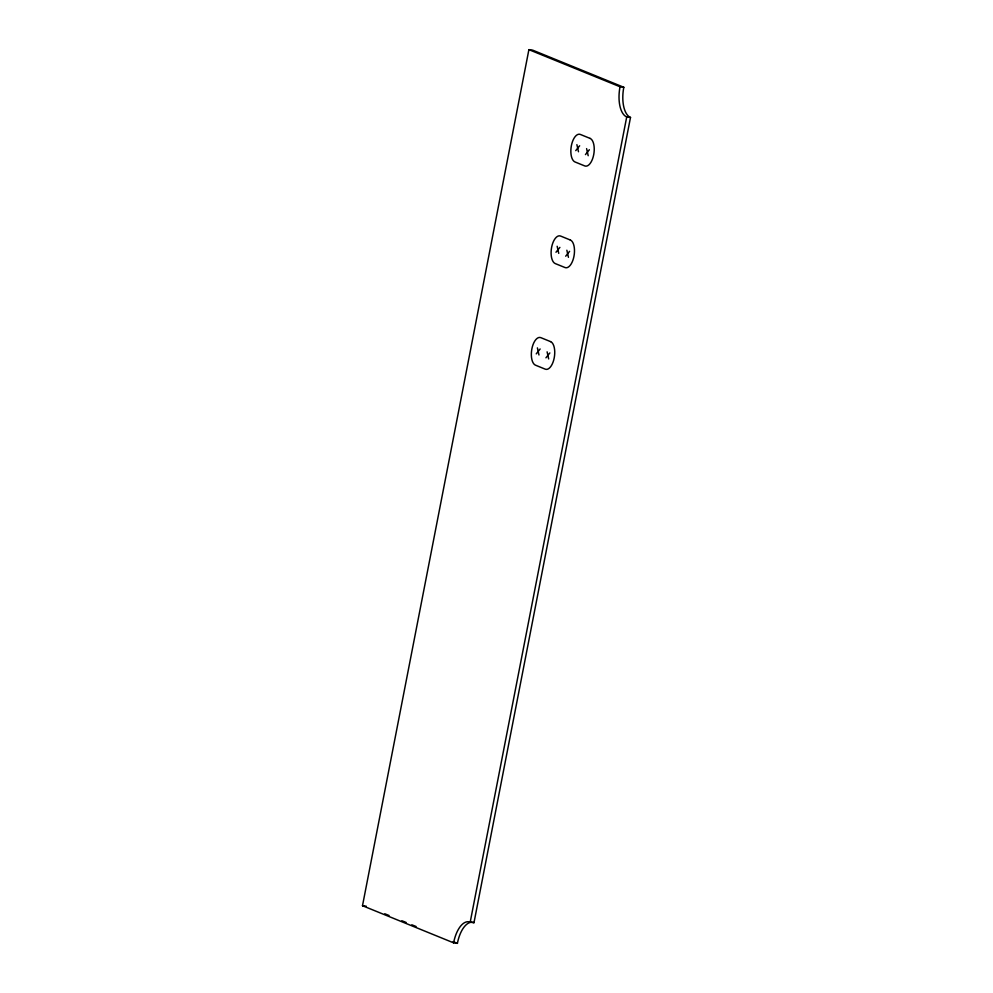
<?xml version="1.0" encoding="UTF-8"?>
<svg xmlns="http://www.w3.org/2000/svg" width="993" height="993" viewBox="0 0 993 993"><rect width="100%" height="100%" fill="white"/><g stroke="black" fill="none" stroke-linecap="round" stroke-linejoin="round"><path stroke-width="1.49" d="M362.495 905.715L528.897 49.65L532.682 50.159L623.803 87.285A26.029 12.264 -82.3 0 0 630.505 117.435L473.984 922.696A26.029 12.264 -82.3 0 0 457.401 943.35L453.602 942.841L362.495 905.715L366.28 906.237M453.602 942.841A26.029 12.264 -82.3 0 1 470.198 922.174L626.72 116.913A26.029 12.264 -82.3 0 1 620.017 86.763L528.897 49.65M575.741 150.638L579.651 145.772M585.448 154.598L589.358 149.732M555.981 252.247L559.891 247.381M565.687 256.206L569.597 251.341M536.232 353.868L540.142 348.99M545.939 357.815L549.849 352.949M620.017 86.763L623.803 87.285M626.72 116.913L630.505 117.435M470.198 922.174L473.984 922.696M384.787 913.771L389.057 915.509M401.867 920.734L406.149 922.472M411.834 924.793L416.117 926.531M453.131 941.612L457.401 943.35M586.602 148.602L588.191 155.715M576.896 144.655L578.485 151.755M566.854 250.224L568.443 257.324M557.147 246.264L558.736 253.376M547.106 351.832L548.682 358.932M537.399 347.873L538.976 354.985M590.078 138.399L580.371 134.452A14.101 6.641 -82.3 0 0 571.385 145.636A14.101 6.641 -82.3 0 0 575.021 161.971L584.728 165.918A14.101 6.641 -82.3 0 0 593.702 154.734A14.101 6.641 -82.3 0 0 590.078 138.399M570.317 240.008L560.611 236.061A14.101 6.641 -82.3 0 0 551.636 247.245A14.101 6.641 -82.3 0 0 555.261 263.579L564.967 267.527A14.101 6.641 -82.3 0 0 573.954 256.343A14.101 6.641 -82.3 0 0 570.317 240.008M550.569 341.617L540.862 337.67A14.101 6.641 -82.3 0 0 531.876 348.853A14.101 6.641 -82.3 0 0 535.512 365.188L545.219 369.148A14.101 6.641 -82.3 0 0 554.206 357.952A14.101 6.641 -82.3 0 0 550.569 341.617"/></g></svg>
